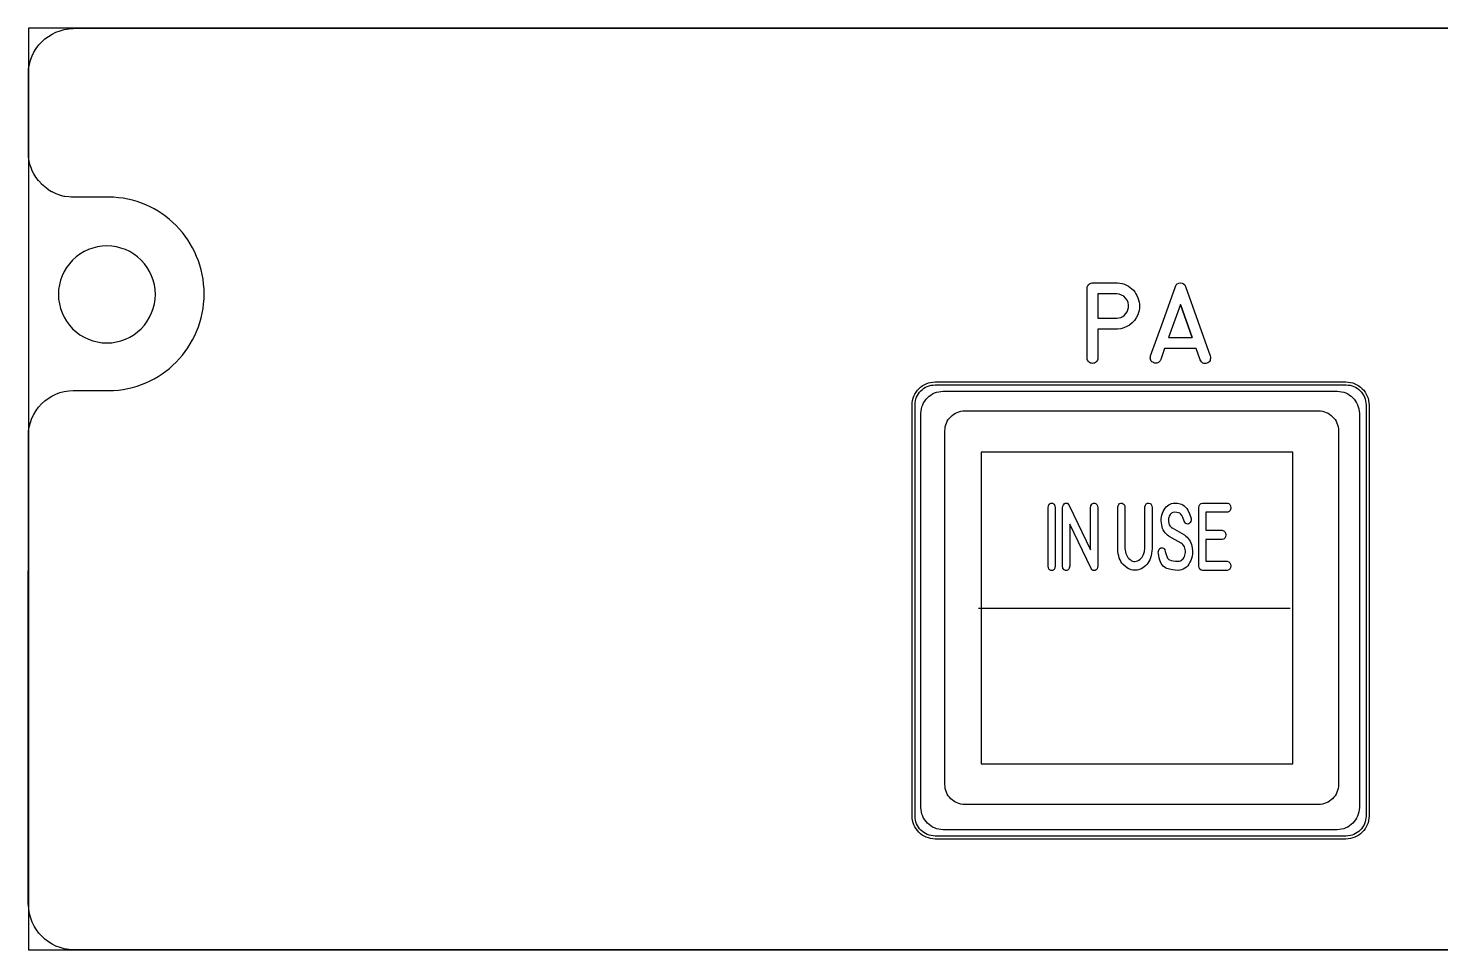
# Model space of a CAD drawing. Extents: x 214 to 359, y 623 to 671.
# Drawn here: x 214.4 to 286.9, y 623.4 to 670.7 of the extents above; entities that cross this region are included whole.
import ezdxf

# ---------------------------------------------------------------- set-up
doc = ezdxf.new("R2010")
doc.units = 0
for name, color, linetype in [('_BACKPANEL', 5, 'CONTINUOUS'), ('_ENGRAVING', 105, 'CONTINUOUS'), ('_LABELS', 30, 'CONTINUOUS'), ('_TOPLAYER', 1, 'CONTINUOUS')]:
    doc.layers.add(name, color=color, linetype=linetype)

msp = doc.modelspace()

# ---------------------------------------------------------------- linework, layer by layer
at = {"layer": '_BACKPANEL'}
for points in [[(214.375, 670.7), (214.375, 665.972), (214.375, 656.515), (214.375, 637.602), (214.375, 632.874), (214.375, 623.417), (359.375, 623.417), (359.375, 632.874), (359.375, 637.602), (359.375, 656.515), (359.375, 665.972), (359.375, 670.7)], [(260.917, 652.401), (282.012, 652.401), (282.117, 652.395), (282.22, 652.38), (282.318, 652.355), (282.413, 652.32), (282.502, 652.277), (282.587, 652.226), (282.666, 652.167), (282.739, 652.1), (282.805, 652.027), (282.864, 651.948), (282.916, 651.864), (282.959, 651.774), (282.993, 651.679), (283.018, 651.581), (283.034, 651.479), (283.039, 651.373), (283.039, 630.278), (283.034, 630.173), (283.018, 630.071), (282.993, 629.972), (282.959, 629.877), (282.916, 629.788), (282.864, 629.703), (282.805, 629.624), (282.739, 629.551), (282.666, 629.485), (282.587, 629.426), (282.502, 629.374), (282.413, 629.331), (282.318, 629.297), (282.22, 629.271), (282.117, 629.256), (282.012, 629.251), (260.917, 629.251), (260.811, 629.256), (260.709, 629.271), (260.61, 629.297), (260.516, 629.331), (260.426, 629.374), (260.341, 629.426), (260.262, 629.485), (260.189, 629.551), (260.123, 629.624), (260.064, 629.703), (260.013, 629.788), (259.97, 629.877), (259.935, 629.972), (259.91, 630.071), (259.895, 630.173), (259.889, 630.278), (259.889, 651.373), (259.895, 651.479), (259.91, 651.581), (259.935, 651.679), (259.97, 651.774), (260.013, 651.864), (260.064, 651.948), (260.123, 652.027), (260.189, 652.1), (260.262, 652.167), (260.341, 652.226), (260.426, 652.277), (260.516, 652.32), (260.61, 652.355), (260.709, 652.38), (260.811, 652.395)]]:
    msp.add_lwpolyline(points, close=True, dxfattribs=at)
msp.add_lwpolyline([(218.405, 654.555, 0.414214), (220.893, 657.043, 0.414214), (218.405, 659.531, 0.414214), (215.917, 657.043, 0.414214)], format="xyb", close=True, dxfattribs=at)
at = {"layer": '_ENGRAVING'}
for points in [[(270.239, 657.633), (270.277, 657.633), (270.401, 657.619), (270.52, 657.595), (270.634, 657.561), (270.744, 657.516), (270.842, 657.463), (270.933, 657.403), (271.017, 657.334), (271.093, 657.258), (271.162, 657.173), (271.223, 657.081), (271.277, 656.981), (271.323, 656.873), (271.36, 656.762), (271.387, 656.651), (271.402, 656.541), (271.407, 656.431), (271.401, 656.323), (271.385, 656.214), (271.357, 656.107), (271.319, 656), (271.241, 655.841), (271.145, 655.7), (271.033, 655.578), (270.904, 655.473), (270.761, 655.389), (270.609, 655.325), (270.448, 655.282), (270.277, 655.261), (270.239, 655.259), (269.278, 655.259), (269.278, 653.789), (269.265, 653.722), (269.247, 653.665), (269.221, 653.616), (269.19, 653.576), (269.151, 653.545), (269.106, 653.523), (269.055, 653.509), (268.997, 653.505), (268.939, 653.509), (268.887, 653.523), (268.842, 653.545), (268.804, 653.576), (268.773, 653.616), (268.748, 653.665), (268.729, 653.722), (268.718, 653.789), (268.718, 657.351), (268.728, 657.41), (268.745, 657.462), (268.768, 657.508), (268.798, 657.547), (268.834, 657.578), (268.876, 657.603), (268.924, 657.622), (268.979, 657.633), (268.997, 657.633)], [(271.982, 653.894), (272.616, 655.671), (273.252, 657.448), (273.293, 657.528), (273.349, 657.586), (273.422, 657.621), (273.511, 657.633), (273.6, 657.622), (273.673, 657.588), (273.731, 657.53), (273.772, 657.448), (275.04, 653.884), (275.051, 653.816), (275.052, 653.754), (275.044, 653.699), (275.028, 653.65), (275.002, 653.607), (274.967, 653.571), (274.923, 653.541), (274.87, 653.517), (274.815, 653.502), (274.762, 653.497), (274.713, 653.502), (274.667, 653.518), (274.624, 653.544), (274.585, 653.581), (274.549, 653.629), (274.516, 653.686), (274.312, 654.263), (272.7, 654.263), (272.502, 653.7), (272.469, 653.642), (272.432, 653.595), (272.392, 653.558), (272.349, 653.532), (272.302, 653.516), (272.252, 653.512), (272.199, 653.518), (272.142, 653.534), (272.089, 653.559), (272.045, 653.589), (272.01, 653.626), (271.985, 653.668), (271.97, 653.716), (271.965, 653.769), (271.968, 653.829)], [(270.239, 657.065), (269.278, 657.065), (269.278, 655.829), (270.239, 655.829), (270.349, 655.839), (270.451, 655.867), (270.548, 655.915), (270.638, 655.982), (270.715, 656.064), (270.775, 656.155), (270.817, 656.255), (270.84, 656.365), (270.845, 656.5), (270.822, 656.627), (270.771, 656.745), (270.694, 656.854), (270.597, 656.946), (270.489, 657.012), (270.37, 657.052)], [(274.111, 654.829), (273.509, 656.522), (272.904, 654.829)], [(273.509, 656.522), (274.111, 654.829)], [(260.927, 652.554), (282.002, 652.554), (282.124, 652.548), (282.243, 652.53), (282.357, 652.501), (282.466, 652.461), (282.57, 652.411), (282.669, 652.351), (282.76, 652.283), (282.845, 652.206), (282.921, 652.122), (282.99, 652.03), (283.049, 651.932), (283.099, 651.828), (283.139, 651.718), (283.168, 651.604), (283.186, 651.485), (283.193, 651.363), (283.193, 630.288), (283.186, 630.166), (283.168, 630.047), (283.139, 629.933), (283.099, 629.824), (283.049, 629.72), (282.99, 629.621), (282.921, 629.53), (282.845, 629.445), (282.76, 629.369), (282.669, 629.3), (282.57, 629.241), (282.466, 629.191), (282.357, 629.151), (282.243, 629.121), (282.124, 629.103), (282.002, 629.097), (260.927, 629.097), (260.805, 629.103), (260.686, 629.121), (260.572, 629.151), (260.462, 629.191), (260.358, 629.241), (260.26, 629.3), (260.168, 629.369), (260.084, 629.445), (260.007, 629.53), (259.939, 629.621), (259.879, 629.72), (259.829, 629.824), (259.789, 629.933), (259.76, 630.047), (259.742, 630.166), (259.736, 630.288), (259.736, 651.363), (259.742, 651.485), (259.76, 651.604), (259.789, 651.718), (259.829, 651.828), (259.879, 651.932), (259.939, 652.03), (260.007, 652.122), (260.084, 652.206), (260.168, 652.283), (260.26, 652.351), (260.358, 652.411), (260.462, 652.461), (260.572, 652.501), (260.686, 652.53), (260.805, 652.548)], [(261.335, 652.076), (281.551, 652.076), (281.668, 652.07), (281.781, 652.053), (281.891, 652.024), (281.996, 651.986), (282.096, 651.938), (282.19, 651.881), (282.278, 651.816), (282.359, 651.742), (282.432, 651.661), (282.498, 651.573), (282.555, 651.479), (282.603, 651.379), (282.641, 651.274), (282.669, 651.164), (282.687, 651.051), (282.693, 650.934), (282.693, 630.718), (282.687, 630.601), (282.669, 630.487), (282.641, 630.377), (282.603, 630.272), (282.555, 630.172), (282.498, 630.078), (282.432, 629.99), (282.359, 629.909), (282.278, 629.836), (282.19, 629.77), (282.096, 629.713), (281.996, 629.665), (281.891, 629.627), (281.781, 629.599), (281.668, 629.582), (281.551, 629.576), (261.335, 629.576), (261.218, 629.582), (261.104, 629.599), (260.994, 629.627), (260.889, 629.665), (260.789, 629.713), (260.695, 629.77), (260.607, 629.836), (260.526, 629.909), (260.453, 629.99), (260.387, 630.078), (260.33, 630.172), (260.282, 630.272), (260.244, 630.377), (260.216, 630.487), (260.198, 630.601), (260.193, 630.718), (260.193, 650.934), (260.198, 651.051), (260.216, 651.164), (260.244, 651.274), (260.282, 651.379), (260.33, 651.479), (260.387, 651.573), (260.453, 651.661), (260.526, 651.742), (260.607, 651.816), (260.695, 651.881), (260.789, 651.938), (260.889, 651.986), (260.994, 652.024), (261.104, 652.053), (261.218, 652.07)]]:
    msp.add_lwpolyline(points, close=True, dxfattribs=at)
at = {"layer": '_LABELS'}
for points in [[(279.284, 632.95), (279.284, 648.952), (263.284, 648.952), (263.284, 632.95)], [(267.086, 643.109), (267.063, 643.004), (267.025, 642.93), (266.999, 642.904), (266.97, 642.886), (266.937, 642.875), (266.899, 642.871), (266.862, 642.875), (266.829, 642.886), (266.799, 642.905), (266.774, 642.931), (266.736, 643.005), (266.714, 643.109), (266.714, 646.097), (266.736, 646.201), (266.774, 646.276), (266.799, 646.302), (266.829, 646.321), (266.862, 646.332), (266.899, 646.336), (266.937, 646.333), (266.97, 646.322), (266.999, 646.303), (267.025, 646.277), (267.063, 646.202), (267.086, 646.097)], [(269.262, 643.109), (269.254, 643.028), (269.229, 642.964), (269.188, 642.915), (269.13, 642.883), (269.067, 642.871), (269.012, 642.884), (268.964, 642.922), (268.924, 642.984), (267.826, 645.26), (267.826, 643.109), (267.803, 643.005), (267.765, 642.931), (267.74, 642.905), (267.711, 642.887), (267.678, 642.876), (267.641, 642.872), (267.604, 642.876), (267.571, 642.887), (267.542, 642.905), (267.517, 642.931), (267.479, 643.005), (267.457, 643.109), (267.457, 646.094), (267.473, 646.174), (267.501, 646.239), (267.543, 646.29), (267.596, 646.325), (267.653, 646.34), (267.706, 646.327), (267.753, 646.287), (267.795, 646.22), (268.894, 643.94), (268.894, 646.094), (268.915, 646.199), (268.954, 646.274), (268.98, 646.3), (269.01, 646.319), (269.045, 646.33), (269.084, 646.333), (269.123, 646.329), (269.157, 646.317), (269.186, 646.298), (269.211, 646.272), (269.246, 646.197), (269.262, 646.094)], [(272.054, 644.016), (272.054, 643.983), (272.049, 643.881), (272.032, 643.756), (272.008, 643.639), (271.977, 643.531), (271.939, 643.432), (271.895, 643.341), (271.844, 643.258), (271.785, 643.184), (271.721, 643.118), (271.582, 643.011), (271.511, 642.97), (271.438, 642.938), (271.365, 642.913), (271.29, 642.896), (271.214, 642.888), (271.138, 642.888), (271.061, 642.896), (270.986, 642.912), (270.913, 642.937), (270.841, 642.969), (270.771, 643.01), (270.703, 643.058), (270.571, 643.18), (270.51, 643.252), (270.457, 643.333), (270.411, 643.422), (270.373, 643.518), (270.341, 643.622), (270.317, 643.735), (270.301, 643.855), (270.292, 643.983), (270.292, 644.016), (270.292, 646.1), (270.295, 646.149), (270.306, 646.192), (270.343, 646.267), (270.39, 646.315), (270.447, 646.337), (270.515, 646.332), (270.578, 646.304), (270.624, 646.255), (270.651, 646.188), (270.66, 646.1), (270.66, 644.016), (270.669, 643.922), (270.684, 643.834), (270.707, 643.752), (270.736, 643.677), (270.773, 643.607), (270.817, 643.543), (270.867, 643.486), (270.925, 643.435), (270.987, 643.393), (271.049, 643.364), (271.112, 643.347), (271.177, 643.343), (271.241, 643.351), (271.307, 643.372), (271.374, 643.406), (271.441, 643.452), (271.498, 643.502), (271.546, 643.558), (271.587, 643.622), (271.619, 643.692), (271.665, 643.846), (271.687, 644.016), (271.687, 646.1), (271.689, 646.146), (271.713, 646.236), (271.731, 646.27), (271.754, 646.297), (271.78, 646.317), (271.812, 646.33), (271.887, 646.334), (271.96, 646.311), (271.989, 646.291), (272.012, 646.265), (272.043, 646.195), (272.054, 646.1)], [(273.688, 644.718), (273.709, 644.706), (273.733, 644.691), (273.753, 644.676), (273.774, 644.659), (273.795, 644.643), (273.857, 644.586), (273.912, 644.523), (273.962, 644.455), (274.005, 644.381), (274.042, 644.303), (274.073, 644.219), (274.116, 644.035), (274.13, 643.881), (274.126, 643.722), (274.11, 643.609), (274.084, 643.501), (274.048, 643.397), (274.001, 643.297), (273.946, 643.205), (273.884, 643.124), (273.816, 643.054), (273.74, 642.995), (273.655, 642.945), (273.569, 642.909), (273.481, 642.888), (273.391, 642.88), (273.241, 642.887), (273.095, 642.906), (272.952, 642.937), (272.812, 642.981), (272.746, 643.011), (272.684, 643.052), (272.628, 643.104), (272.576, 643.166), (272.529, 643.238), (272.487, 643.322), (272.451, 643.415), (272.419, 643.519), (272.395, 643.634), (272.377, 643.753), (272.372, 643.812), (272.379, 643.867), (272.396, 643.919), (272.423, 643.967), (272.458, 644.007), (272.497, 644.032), (272.54, 644.042), (272.587, 644.038), (272.635, 644.018), (272.675, 643.983), (272.707, 643.935), (272.731, 643.873), (272.735, 643.857), (272.772, 643.693), (272.821, 643.565), (272.85, 643.515), (272.882, 643.474), (272.916, 643.442), (272.954, 643.42), (273.04, 643.389), (273.141, 643.368), (273.257, 643.357), (273.389, 643.355), (273.45, 643.36), (273.507, 643.375), (273.558, 643.399), (273.605, 643.433), (273.646, 643.477), (273.683, 643.53), (273.714, 643.594), (273.74, 643.666), (273.757, 643.736), (273.765, 643.808), (273.763, 643.881), (273.753, 643.955), (273.736, 644.026), (273.711, 644.092), (273.679, 644.151), (273.64, 644.204), (273.596, 644.245), (273.54, 644.283), (272.935, 644.627), (272.915, 644.64), (272.845, 644.693), (272.781, 644.752), (272.725, 644.816), (272.675, 644.886), (272.632, 644.96), (272.597, 645.04), (272.568, 645.126), (272.547, 645.216), (272.53, 645.323), (272.522, 645.427), (272.523, 645.528), (272.534, 645.627), (272.553, 645.723), (272.583, 645.816), (272.621, 645.906), (272.669, 645.993), (272.724, 646.074), (272.782, 646.144), (272.845, 646.203), (272.912, 646.251), (272.983, 646.289), (273.058, 646.316), (273.137, 646.332), (273.22, 646.337), (273.364, 646.332), (273.5, 646.299), (273.566, 646.277), (273.632, 646.244), (273.709, 646.19), (273.777, 646.126), (273.836, 646.053), (273.884, 645.97), (273.968, 645.789), (274.042, 645.593), (274.054, 645.549), (274.058, 645.47), (274.041, 645.399), (274.008, 645.335), (273.981, 645.304), (273.946, 645.279), (273.91, 645.264), (273.872, 645.26), (273.832, 645.267), (273.794, 645.284), (273.76, 645.313), (273.732, 645.352), (273.708, 645.402), (273.635, 645.603), (273.589, 645.696), (273.527, 645.773), (273.472, 645.812), (273.412, 645.84), (273.327, 645.859), (273.207, 645.864), (273.125, 645.85), (273.052, 645.813), (272.991, 645.752), (272.939, 645.668), (272.913, 645.604), (272.896, 645.537), (272.889, 645.466), (272.892, 645.392), (272.907, 645.304), (272.935, 645.226), (272.975, 645.158), (273.028, 645.101), (273.04, 645.09), (273.054, 645.08), (273.068, 645.071), (273.084, 645.063)], [(275.905, 645.865), (274.822, 645.865), (274.822, 644.941), (275.648, 644.941), (275.729, 644.913), (275.761, 644.89), (275.787, 644.863), (275.807, 644.83), (275.821, 644.792), (275.833, 644.7), (275.821, 644.608), (275.806, 644.57), (275.786, 644.538), (275.76, 644.51), (275.728, 644.488), (275.648, 644.461), (274.822, 644.461), (274.822, 643.35), (275.905, 643.35), (275.986, 643.322), (276.018, 643.3), (276.044, 643.273), (276.078, 643.203), (276.09, 643.112), (276.078, 643.021), (276.064, 642.984), (276.044, 642.951), (276.018, 642.925), (275.986, 642.903), (275.905, 642.875), (274.64, 642.875), (274.567, 642.901), (274.512, 642.949), (274.474, 643.021), (274.454, 643.115), (274.454, 646.1), (274.475, 646.199), (274.513, 646.271), (274.538, 646.297), (274.568, 646.317), (274.64, 646.337), (275.905, 646.337), (275.948, 646.329), (275.986, 646.315), (276.018, 646.295), (276.043, 646.268), (276.063, 646.236), (276.078, 646.196), (276.089, 646.1), (276.077, 646.003), (276.063, 645.964), (276.043, 645.932), (276.017, 645.906), (275.985, 645.886), (275.948, 645.872)]]:
    msp.add_lwpolyline(points, close=True, dxfattribs=at)
msp.add_lwpolyline([(263.145, 640.951), (279.145, 640.951)], dxfattribs=at)
at = {"layer": '_TOPLAYER'}
msp.add_lwpolyline([(356.151, 623.417), (217.593, 623.417), (216.683, 623.418), (216.448, 623.433), (216.22, 623.471), (216.001, 623.53), (215.79, 623.609), (215.59, 623.708), (215.402, 623.824), (215.226, 623.957), (215.063, 624.106), (214.916, 624.269), (214.784, 624.446), (214.669, 624.635), (214.573, 624.835), (214.495, 625.045), (214.438, 625.264), (214.402, 625.491), (214.389, 625.725), (214.369, 625.735), (214.37, 627.045), (214.369, 628.239), (214.369, 635.95), (214.374, 649.783), (214.386, 650.02), (214.421, 650.251), (214.478, 650.473), (214.555, 650.687), (214.652, 650.889), (214.768, 651.081), (214.9, 651.26), (215.049, 651.425), (215.213, 651.575), (215.39, 651.709), (215.58, 651.826), (215.782, 651.924), (215.993, 652.003), (216.214, 652.062), (216.444, 652.099), (216.68, 652.112), (218.492, 652.112), (218.745, 652.119), (218.994, 652.138), (219.239, 652.17), (219.481, 652.214), (219.718, 652.269), (219.951, 652.337), (220.179, 652.415), (220.402, 652.504), (220.619, 652.604), (220.831, 652.714), (221.036, 652.834), (221.235, 652.963), (221.427, 653.102), (221.613, 653.25), (221.791, 653.406), (221.961, 653.57), (222.123, 653.743), (222.278, 653.923), (222.423, 654.111), (222.56, 654.305), (222.688, 654.507), (222.806, 654.714), (222.914, 654.928), (223.012, 655.148), (223.1, 655.372), (223.177, 655.602), (223.243, 655.837), (223.298, 656.077), (223.341, 656.32), (223.372, 656.567), (223.391, 656.818), (223.398, 657.072), (223.391, 657.326), (223.372, 657.577), (223.341, 657.824), (223.298, 658.067), (223.243, 658.307), (223.177, 658.541), (223.1, 658.772), (223.012, 658.996), (222.914, 659.216), (222.806, 659.43), (222.688, 659.637), (222.56, 659.839), (222.423, 660.033), (222.278, 660.221), (222.123, 660.401), (221.961, 660.574), (221.791, 660.739), (221.613, 660.895), (221.427, 661.043), (221.235, 661.181), (221.036, 661.311), (220.831, 661.431), (220.619, 661.541), (220.402, 661.641), (220.179, 661.73), (219.951, 661.808), (219.718, 661.875), (219.481, 661.931), (219.239, 661.975), (218.994, 662.007), (218.745, 662.026), (218.492, 662.032), (216.691, 662.032), (216.575, 662.034), (216.46, 662.044), (216.448, 662.044), (216.239, 662.076), (216.213, 662.076), (216.017, 662.126), (216.001, 662.131), (215.985, 662.136), (215.808, 662.202), (215.772, 662.217), (215.603, 662.299), (215.593, 662.299), (215.582, 662.307), (215.57, 662.312), (215.395, 662.418), (215.39, 662.427), (215.385, 662.428), (215.212, 662.558), (215.056, 662.7), (215.045, 662.711), (214.907, 662.865), (214.897, 662.875), (214.773, 663.042), (214.763, 663.054), (214.66, 663.223), (214.645, 663.253), (214.561, 663.428), (214.554, 663.442), (214.549, 663.457), (214.48, 663.644), (214.475, 663.658), (214.47, 663.672), (214.419, 663.873), (214.419, 663.883), (214.386, 664.098), (214.386, 664.114), (214.375, 664.344), (214.375, 666.032), (214.375, 667.474), (214.375, 668.384), (214.39, 668.619), (214.428, 668.847), (214.486, 669.066), (214.565, 669.277), (214.663, 669.477), (214.78, 669.666), (214.912, 669.842), (215.061, 670.004), (215.224, 670.152), (215.401, 670.284), (215.59, 670.399), (215.79, 670.496), (216, 670.573), (216.219, 670.631), (216.446, 670.667), (216.68, 670.68), (216.69, 670.7), (218, 670.7), (357.089, 670.698)], dxfattribs=at)
msp.add_lwpolyline([(262.447, 651.069), (280.596, 651.069), (280.701, 651.064), (280.804, 651.048), (280.902, 651.023), (280.996, 650.989), (281.086, 650.946), (281.17, 650.895), (281.249, 650.836), (281.322, 650.77), (281.388, 650.697), (281.447, 650.618), (281.498, 650.533), (281.541, 650.444), (281.576, 650.349), (281.601, 650.251), (281.616, 650.149), (281.622, 650.044), (281.622, 631.894), (281.616, 631.789), (281.601, 631.687), (281.576, 631.589), (281.541, 631.495), (281.498, 631.405), (281.447, 631.32), (281.388, 631.242), (281.322, 631.169), (281.249, 631.103), (281.17, 631.044), (281.086, 630.993), (280.996, 630.95), (280.902, 630.915), (280.804, 630.89), (280.701, 630.874), (280.596, 630.869), (262.447, 630.869), (262.342, 630.874), (262.24, 630.89), (262.141, 630.915), (262.047, 630.95), (261.957, 630.993), (261.873, 631.044), (261.794, 631.103), (261.721, 631.169), (261.655, 631.242), (261.596, 631.32), (261.545, 631.405), (261.502, 631.495), (261.468, 631.589), (261.442, 631.687), (261.427, 631.789), (261.422, 631.894), (261.422, 650.044), (261.427, 650.149), (261.442, 650.251), (261.468, 650.349), (261.502, 650.444), (261.545, 650.533), (261.596, 650.618), (261.655, 650.697), (261.721, 650.77), (261.794, 650.836), (261.873, 650.895), (261.957, 650.946), (262.047, 650.989), (262.141, 651.023), (262.24, 651.048), (262.342, 651.064)], close=True, dxfattribs=at)

doc.saveas('drawing.dxf')
